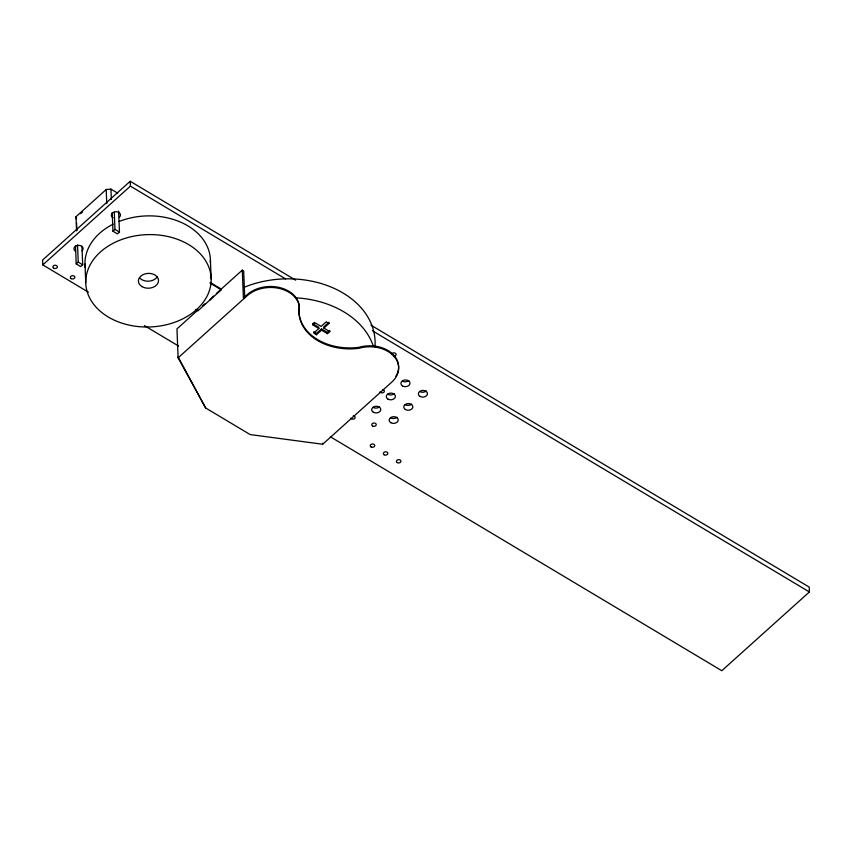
<?xml version="1.0" encoding="UTF-8"?>
<svg xmlns="http://www.w3.org/2000/svg" width="852" height="852" viewBox="0 0 852 852"><rect width="100%" height="100%" fill="white"/><g stroke="black" fill="none" stroke-linecap="round" stroke-linejoin="round"><path stroke-width="1.28" d="M76.573 230.849L76.009 216.674L106.202 189.517L110.941 189.123L117.714 193.17M80.674 213.671L82.612 211.935M295.676 280.17L130.196 181.274L42.6 260.041L42.792 264.897L88.438 292.183M42.792 264.897L130.399 186.13L130.196 181.274M81.952 246.175L82.697 264.77L80.684 266.58L76.211 263.907L78.224 262.096L77.532 244.833M118.609 211.083L119.45 232.064L117.438 233.874L112.965 231.201L114.977 229.39L114.296 212.34M202.829 305.623L204.768 303.876M213.49 296.038L209.645 300.266M216.397 293.429L242.287 270.148L243.672 270.979L244.748 297.667M195.79 309.382L198.015 310.714L221.275 289.808L221.243 289.073L210.125 282.427L210.146 283.162L221.275 289.808M178.111 357.84L247.218 295.697A29.554 21.758 -2.3 0 1 278.721 288.306A29.554 21.758 -2.3 0 1 299.308 306.763L299.276 307.306A52.1 38.351 -2.3 0 0 358.98 348.298A29.554 21.758 -2.3 0 1 393.305 355.593A29.554 21.758 -2.3 0 1 391.792 382.101L322.674 444.243L250.137 434.563L205.651 407.97L178.111 357.84L176.95 328.904L197.994 309.979L198.015 310.714M370.993 325.187L809.208 587.103L809.4 591.959L721.804 670.726L330.374 436.778M321.566 330.129L327.466 333.675L327.424 332.461L321.513 328.925L321.566 330.129L316.443 334.729L313.717 333.089L318.84 328.499L312.929 324.953L312.886 323.739L314.42 322.365M312.929 324.953L315.24 322.887L321.14 326.433L326.273 321.832L329.01 323.462L323.867 328.073L329.777 331.609L327.466 333.675M316.443 334.729L316.39 333.515L321.513 328.925M327.424 332.461L328.957 331.087M130.399 186.13L285.59 278.892M372.324 330.725L809.4 591.959M114.977 229.39L119.45 232.064M78.224 262.096L82.697 264.77M144.361 325.602L178.6 346.061M312.886 323.739L318.786 327.285L318.84 328.499M313.664 331.875L316.39 333.515M178.068 356.86L205.651 407.97M76.009 216.674L76.286 218.996M329.724 330.395L329.777 331.609M329.01 323.462L328.957 322.258L323.824 326.859L323.867 328.073M322.642 443.264L322.674 444.243M242.287 270.148L243.406 298.104L247.176 294.707A29.554 21.758 -2.3 0 1 278.679 287.326A29.554 21.758 -2.3 0 1 299.276 305.783L299.244 306.326A52.1 38.351 -2.3 0 0 358.937 347.318A29.554 21.758 -2.3 0 1 390.834 352.44A29.554 21.758 -2.3 0 1 395.882 376.243M210.412 260.18L211.168 278.902A62.739 46.189 -2.3 0 1 117.97 321.737A62.739 46.189 -2.3 0 1 116.234 241.755A62.739 46.189 -2.3 0 1 211.168 278.902M112.219 212.606L112.965 231.201M110.941 189.123L111.356 199.432M106.202 189.517L106.777 203.703M84.998 263.971L85.743 282.694M76.531 222.734L76.84 230.466M75.477 245.557L76.211 263.907M426.213 391.004A4.558 3.355 -2.3 0 1 419.802 391.537M408.747 380.556A4.558 3.355 -2.3 0 1 402.325 381.1M411.601 404.136A4.558 3.355 -2.3 0 1 405.19 404.679M394.135 393.699A4.558 3.355 -2.3 0 1 387.724 394.231M396.989 417.278A4.558 3.355 -2.3 0 1 390.578 417.81M379.523 406.83A4.558 3.355 -2.3 0 1 373.112 407.373M382.484 389.609A2.247 1.651 -2.3 0 1 383.826 392.271A2.247 1.651 -2.3 0 1 380.003 391.845M391.643 354.283A2.247 1.651 -2.3 0 1 394.242 352.888A2.247 1.651 -2.3 0 1 396.063 354.773A2.247 1.651 -2.3 0 1 393.464 356.157M353.271 415.882A2.247 1.651 -2.3 0 1 354.602 418.545A2.247 1.651 -2.3 0 1 350.779 418.119M75.594 251.34A4.558 3.355 -2.3 0 1 75.029 246.633A4.558 3.355 -2.3 0 1 81.441 246.09A4.558 3.355 -2.3 0 1 82.016 250.807M112.996 217.718A4.558 3.355 -2.3 0 1 112.421 213A4.558 3.355 -2.3 0 1 118.843 212.468A4.558 3.355 -2.3 0 1 119.408 217.175M295.431 297.795A89.172 65.636 -2.3 0 1 373.219 345.837M244.13 287.294A89.172 65.636 -2.3 0 1 334.186 288.391A89.172 65.636 -2.3 0 1 374.944 346.87M119.056 221.509A62.739 46.189 -2.3 0 1 210.38 262.586M85.264 267.581A62.739 46.189 -2.3 0 1 113.178 224.14M157.3 276.751A10.064 7.412 -2.3 0 1 139.941 278.21M372.569 425.968A2.247 1.651 -2.3 0 0 376.211 424.914A2.247 1.651 -2.3 0 0 373.229 423.135A2.247 1.651 -2.3 0 0 372.569 425.968M53.687 268.178A2.247 1.651 -2.3 0 0 57.329 267.123A2.247 1.651 -2.3 0 0 54.358 265.345A2.247 1.651 -2.3 0 0 53.687 268.178M71.153 278.615A2.247 1.651 -2.3 0 0 74.806 277.571A2.247 1.651 -2.3 0 0 71.824 275.782A2.247 1.651 -2.3 0 0 71.153 278.615M384.156 454.766A2.247 1.651 -2.3 0 0 387.809 453.711A2.247 1.651 -2.3 0 0 384.827 451.933A2.247 1.651 -2.3 0 0 384.156 454.766M397.266 462.593A2.247 1.651 -2.3 0 0 400.909 461.539A2.247 1.651 -2.3 0 0 397.927 459.76A2.247 1.651 -2.3 0 0 397.266 462.593M371.057 446.927A2.247 1.651 -2.3 0 0 374.71 445.884A2.247 1.651 -2.3 0 0 371.728 444.105A2.247 1.651 -2.3 0 0 371.057 446.927M419.993 396.393A4.558 3.355 -2.3 0 0 427.406 394.263A4.558 3.355 -2.3 0 0 421.346 390.642A4.558 3.355 -2.3 0 0 419.993 396.393M402.527 385.956A4.558 3.355 -2.3 0 0 409.929 383.815A4.558 3.355 -2.3 0 0 403.88 380.205A4.558 3.355 -2.3 0 0 402.527 385.956M405.382 409.524A4.558 3.355 -2.3 0 0 412.794 407.394A4.558 3.355 -2.3 0 0 406.745 403.784A4.558 3.355 -2.3 0 0 405.382 409.524M387.916 399.087A4.558 3.355 -2.3 0 0 395.328 396.957A4.558 3.355 -2.3 0 0 389.268 393.336A4.558 3.355 -2.3 0 0 387.916 399.087M390.77 422.667A4.558 3.355 -2.3 0 0 398.182 420.537A4.558 3.355 -2.3 0 0 392.133 416.916A4.558 3.355 -2.3 0 0 390.77 422.667M373.304 412.23A4.558 3.355 -2.3 0 0 380.716 410.089A4.558 3.355 -2.3 0 0 374.667 406.479A4.558 3.355 -2.3 0 0 373.304 412.23M141.996 286.602A10.064 7.412 -2.3 0 0 158.376 281.895A10.064 7.412 -2.3 0 0 145 273.897A10.064 7.412 -2.3 0 0 141.996 286.602"/></g></svg>
